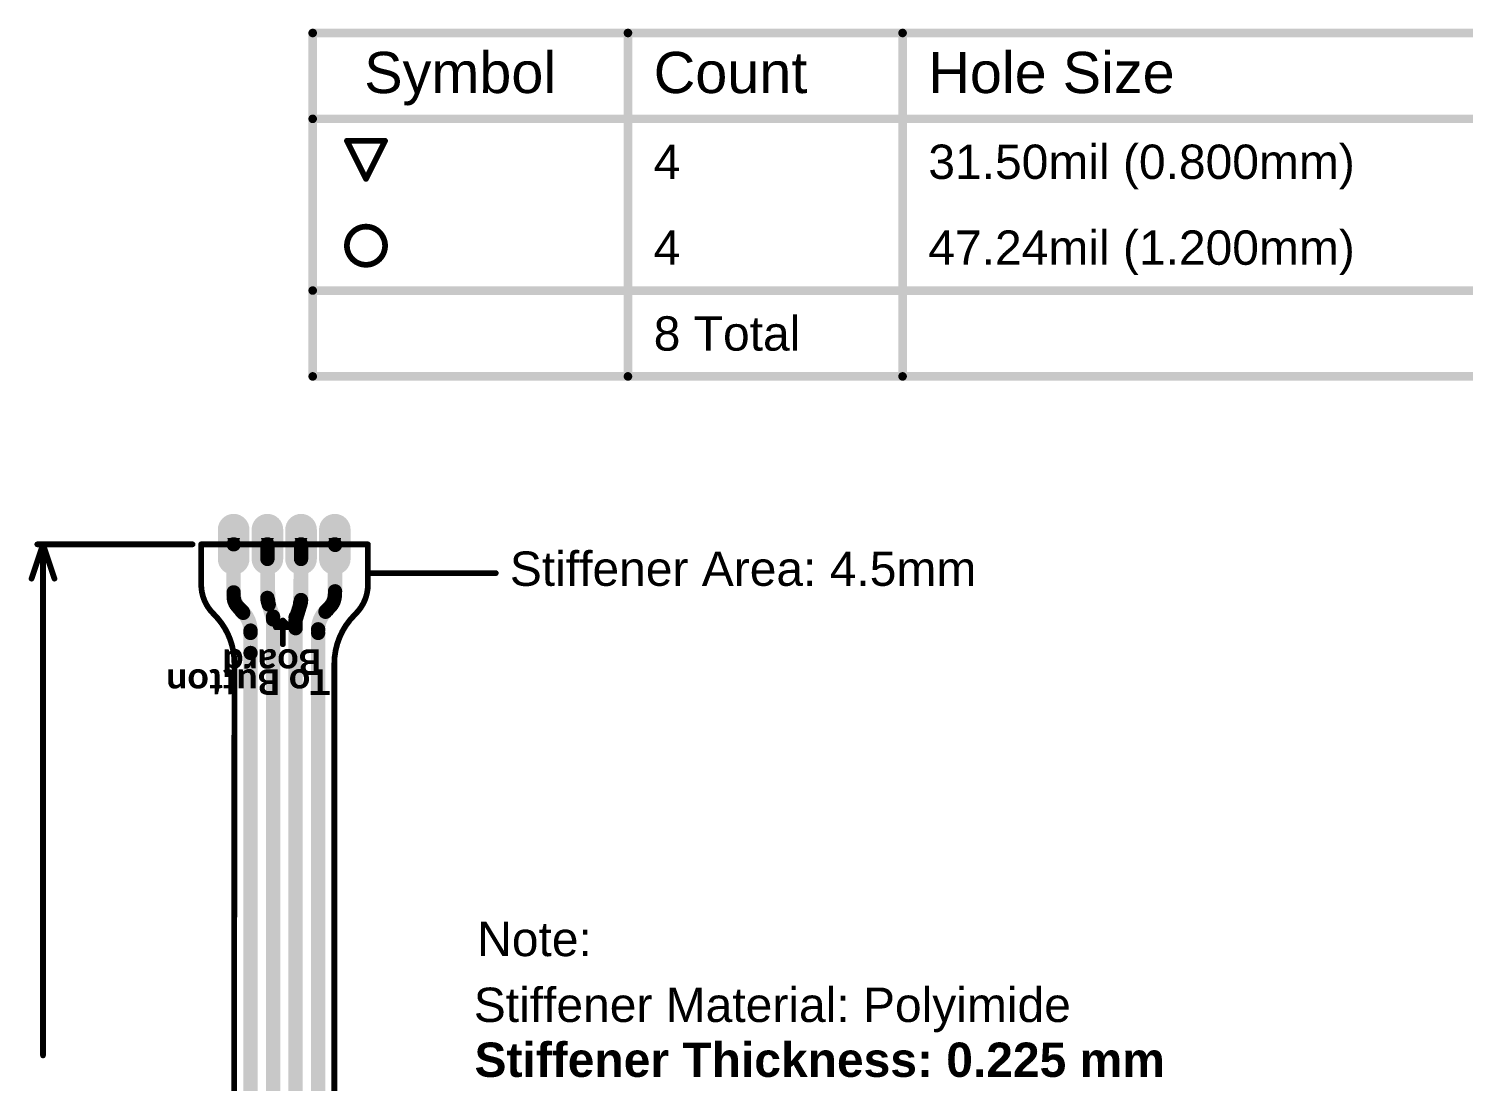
# Model space of a CAD drawing. Header units: inches. Extents: x -18 to 234, y -2 to 78.
# Drawn here: x -18.4 to 45.3, y 30.9 to 77.6 of the extents above; entities that cross this region are included whole.
import ezdxf

# ---------------------------------------------------------------- set-up
doc = ezdxf.new("R2010")
doc.units = ezdxf.units.IN
for name, color, linetype in [('Board Outline', 216, 'Continuous'), ('Bottom Layer', 5, 'Continuous'), ('Bottom Solder', 6, 'Continuous'), ('Dimension', 6, 'Continuous'), ('Drill Drawing', 1, 'Continuous'), ('Fabrication info', 76, 'Continuous'), ('Multi-Layer', 9, 'Continuous'), ('Pad Holes', 156, 'Continuous'), ('Top Layer', 1, 'Continuous'), ('Top Overlay', 2, 'Continuous'), ('Top Solder', 216, 'Continuous')]:
    doc.layers.add(name, color=color, linetype=linetype)
doc.styles.add('Arial', font='', dxfattribs={"height": 0.2})
doc.styles.add('Arial_Bold', font='', dxfattribs={"height": 0.2})
doc.styles.add('Calibri_Bold', font='', dxfattribs={"height": 0.2})
doc.styles.get('Arial').set_extended_font_data('Arial')
doc.styles.get('Arial_Bold').set_extended_font_data('Arial', bold=True)
doc.styles.get('Calibri_Bold').set_extended_font_data('Calibri', bold=True)

# ---------------------------------------------------------------- blocks, each defined once
blk = doc.blocks.new('0_5___T____P___2')
at = {"layer": 'Bottom Layer'}
h = blk.add_hatch(color=5, dxfattribs=at)
edge = h.paths.add_edge_path()
edge.add_arc((0, -0.65000124), 0.5999987999999999, 180, 360)
edge.add_line((0.5999987999999999, -0.65000124), (0.5999987999999999, 0.65000124))
edge.add_arc((0, 0.65000124), 0.5999987999999999, 0, 180)
edge.add_line((-0.5999987999999999, 0.6500012400000001), (-0.5999987999999999, -0.6500012399999999))
at = {"layer": 'Bottom Solder'}
h = blk.add_hatch(color=6, dxfattribs=at)
edge = h.paths.add_edge_path()
edge.add_arc((0, -0.65000124), 0.7015988, 180, 360)
edge.add_line((0.7015988, -0.65000124), (0.7015988, 0.65000124))
edge.add_arc((0, 0.65000124), 0.7015988, 0, 180)
edge.add_line((-0.7015988, 0.6500012400000001), (-0.7015988, -0.6500012399999999))
at = {"layer": 'Multi-Layer'}
h = blk.add_hatch(color=9, dxfattribs=at)
edge = h.paths.add_edge_path()
edge.add_arc((0, -0.65000124), 0.5999987999999999, 180, 360)
edge.add_line((0.5999987999999999, -0.65000124), (0.5999987999999999, 0.65000124))
edge.add_arc((0, 0.65000124), 0.5999987999999999, 0, 180)
edge.add_line((-0.5999987999999999, 0.6500012400000001), (-0.5999987999999999, -0.6500012399999999))
at = {"layer": 'Pad Holes'}
h = blk.add_hatch(color=7, dxfattribs=at)
edge = h.paths.add_edge_path()
edge.add_arc((0, 0), 0.3999992, 0, 360)
at = {"layer": 'Top Layer'}
h = blk.add_hatch(color=1, dxfattribs=at)
edge = h.paths.add_edge_path()
edge.add_arc((0, -0.65000124), 0.5999987999999999, 180, 360)
edge.add_line((0.5999987999999999, -0.65000124), (0.5999987999999999, 0.65000124))
edge.add_arc((0, 0.65000124), 0.5999987999999999, 0, 180)
edge.add_line((-0.5999987999999999, 0.6500012400000001), (-0.5999987999999999, -0.6500012399999999))
at = {"layer": 'Top Solder'}
h = blk.add_hatch(color=216, dxfattribs=at)
edge = h.paths.add_edge_path()
edge.add_arc((0, -0.65000124), 0.7015988, 180, 360)
edge.add_line((0.7015988, -0.65000124), (0.7015988, 0.65000124))
edge.add_arc((0, 0.65000124), 0.7015988, 0, 180)
edge.add_line((-0.7015988, 0.6500012400000001), (-0.7015988, -0.6500012399999999))
blk = doc.blocks.new('0_5___T____P___5')
at = {"layer": 'Bottom Layer'}
h = blk.add_hatch(color=5, dxfattribs=at)
edge = h.paths.add_edge_path()
edge.add_arc((0, -0.65000124), 0.5999987999999999, 180, 360)
edge.add_line((0.5999987999999999, -0.65000124), (0.5999987999999999, 0.65000124))
edge.add_arc((0, 0.65000124), 0.5999987999999999, 0, 180)
edge.add_line((-0.5999987999999999, 0.6500012400000001), (-0.5999987999999999, -0.6500012399999999))
at = {"layer": 'Bottom Solder'}
h = blk.add_hatch(color=6, dxfattribs=at)
edge = h.paths.add_edge_path()
edge.add_arc((0, -0.65000124), 0.7015988, 180, 360)
edge.add_line((0.7015988, -0.65000124), (0.7015988, 0.65000124))
edge.add_arc((0, 0.65000124), 0.7015988, 0, 180)
edge.add_line((-0.7015988, 0.6500012400000001), (-0.7015988, -0.6500012399999999))
at = {"layer": 'Multi-Layer'}
h = blk.add_hatch(color=9, dxfattribs=at)
edge = h.paths.add_edge_path()
edge.add_arc((0, -0.65000124), 0.5999987999999999, 180, 360)
edge.add_line((0.5999987999999999, -0.65000124), (0.5999987999999999, 0.65000124))
edge.add_arc((0, 0.65000124), 0.5999987999999999, 0, 180)
edge.add_line((-0.5999987999999999, 0.6500012400000001), (-0.5999987999999999, -0.6500012399999999))
at = {"layer": 'Pad Holes'}
h = blk.add_hatch(color=7, dxfattribs=at)
edge = h.paths.add_edge_path()
edge.add_arc((0, 0), 0.3999992, 0, 360)
at = {"layer": 'Top Layer'}
h = blk.add_hatch(color=1, dxfattribs=at)
edge = h.paths.add_edge_path()
edge.add_arc((0, -0.65000124), 0.5999987999999999, 180, 360)
edge.add_line((0.5999987999999999, -0.65000124), (0.5999987999999999, 0.65000124))
edge.add_arc((0, 0.65000124), 0.5999987999999999, 0, 180)
edge.add_line((-0.5999987999999999, 0.6500012400000001), (-0.5999987999999999, -0.6500012399999999))
at = {"layer": 'Top Solder'}
h = blk.add_hatch(color=216, dxfattribs=at)
edge = h.paths.add_edge_path()
edge.add_arc((0, -0.65000124), 0.7015988, 180, 360)
edge.add_line((0.7015988, -0.65000124), (0.7015988, 0.65000124))
edge.add_arc((0, 0.65000124), 0.7015988, 0, 180)
edge.add_line((-0.7015988, 0.6500012400000001), (-0.7015988, -0.6500012399999999))
blk = doc.blocks.new('0_5___T____P___7')
at = {"layer": 'Bottom Layer'}
h = blk.add_hatch(color=5, dxfattribs=at)
edge = h.paths.add_edge_path()
edge.add_arc((-1.49308566, -0.65000124), 0.5999987999999999, 180, 360)
edge.add_line((-0.89308686, -0.65000124), (-0.89308686, 0.65000124))
edge.add_arc((-1.49308566, 0.65000124), 0.5999987999999999, 0, 180)
edge.add_line((-2.09308446, 0.6500012400000001), (-2.09308446, -0.6500012399999999))
at = {"layer": 'Bottom Solder'}
h = blk.add_hatch(color=6, dxfattribs=at)
edge = h.paths.add_edge_path()
edge.add_arc((-1.49308566, -0.65000124), 0.7015988, 180, 360)
edge.add_line((-0.79148686, -0.65000124), (-0.79148686, 0.65000124))
edge.add_arc((-1.49308566, 0.65000124), 0.7015988, 0, 180)
edge.add_line((-2.19468446, 0.6500012400000001), (-2.19468446, -0.6500012399999999))
at = {"layer": 'Multi-Layer'}
h = blk.add_hatch(color=9, dxfattribs=at)
edge = h.paths.add_edge_path()
edge.add_arc((-1.49308566, -0.65000124), 0.5999987999999999, 180, 360)
edge.add_line((-0.89308686, -0.65000124), (-0.89308686, 0.65000124))
edge.add_arc((-1.49308566, 0.65000124), 0.5999987999999999, 0, 180)
edge.add_line((-2.09308446, 0.6500012400000001), (-2.09308446, -0.6500012399999999))
at = {"layer": 'Pad Holes'}
h = blk.add_hatch(color=7, dxfattribs=at)
edge = h.paths.add_edge_path()
edge.add_arc((-1.49308566, 0), 0.3999992, 0, 360)
at = {"layer": 'Top Layer'}
h = blk.add_hatch(color=1, dxfattribs=at)
edge = h.paths.add_edge_path()
edge.add_arc((-1.49308566, -0.65000124), 0.5999987999999999, 180, 360)
edge.add_line((-0.89308686, -0.65000124), (-0.89308686, 0.65000124))
edge.add_arc((-1.49308566, 0.65000124), 0.5999987999999999, 0, 180)
edge.add_line((-2.09308446, 0.6500012400000001), (-2.09308446, -0.6500012399999999))
at = {"layer": 'Top Solder'}
h = blk.add_hatch(color=216, dxfattribs=at)
edge = h.paths.add_edge_path()
edge.add_arc((-1.49308566, -0.65000124), 0.7015988, 180, 360)
edge.add_line((-0.79148686, -0.65000124), (-0.79148686, 0.65000124))
edge.add_arc((-1.49308566, 0.65000124), 0.7015988, 0, 180)
edge.add_line((-2.19468446, 0.6500012400000001), (-2.19468446, -0.6500012399999999))
blk = doc.blocks.new('0_5___T____P___8')
at = {"layer": 'Bottom Layer'}
h = blk.add_hatch(color=5, dxfattribs=at)
edge = h.paths.add_edge_path()
edge.add_arc((0, -0.65000124), 0.5999987999999999, 180, 360)
edge.add_line((0.5999987999999999, -0.65000124), (0.5999987999999999, 0.65000124))
edge.add_arc((0, 0.65000124), 0.5999987999999999, 0, 180)
edge.add_line((-0.5999987999999999, 0.6500012400000001), (-0.5999987999999999, -0.6500012399999999))
at = {"layer": 'Bottom Solder'}
h = blk.add_hatch(color=6, dxfattribs=at)
edge = h.paths.add_edge_path()
edge.add_arc((0, -0.65000124), 0.7015988, 180, 360)
edge.add_line((0.7015988, -0.65000124), (0.7015988, 0.65000124))
edge.add_arc((0, 0.65000124), 0.7015988, 0, 180)
edge.add_line((-0.7015988, 0.6500012400000001), (-0.7015988, -0.6500012399999999))
at = {"layer": 'Multi-Layer'}
h = blk.add_hatch(color=9, dxfattribs=at)
edge = h.paths.add_edge_path()
edge.add_arc((0, -0.65000124), 0.5999987999999999, 180, 360)
edge.add_line((0.5999987999999999, -0.65000124), (0.5999987999999999, 0.65000124))
edge.add_arc((0, 0.65000124), 0.5999987999999999, 0, 180)
edge.add_line((-0.5999987999999999, 0.6500012400000001), (-0.5999987999999999, -0.6500012399999999))
at = {"layer": 'Pad Holes'}
h = blk.add_hatch(color=7, dxfattribs=at)
edge = h.paths.add_edge_path()
edge.add_arc((0, 0), 0.3999992, 0, 360)
at = {"layer": 'Top Layer'}
h = blk.add_hatch(color=1, dxfattribs=at)
edge = h.paths.add_edge_path()
edge.add_arc((0, -0.65000124), 0.5999987999999999, 180, 360)
edge.add_line((0.5999987999999999, -0.65000124), (0.5999987999999999, 0.65000124))
edge.add_arc((0, 0.65000124), 0.5999987999999999, 0, 180)
edge.add_line((-0.5999987999999999, 0.6500012400000001), (-0.5999987999999999, -0.6500012399999999))
at = {"layer": 'Top Solder'}
h = blk.add_hatch(color=216, dxfattribs=at)
edge = h.paths.add_edge_path()
edge.add_arc((0, -0.65000124), 0.7015988, 180, 360)
edge.add_line((0.7015988, -0.65000124), (0.7015988, 0.65000124))
edge.add_arc((0, 0.65000124), 0.7015988, 0, 180)
edge.add_line((-0.7015988, 0.6500012400000001), (-0.7015988, -0.6500012399999999))

msp = doc.modelspace()

# ---------------------------------------------------------------- linework, layer by layer
at = {"layer": 'Board Outline'}
for points in [[(-10.75870594, 54.73319, 0.254, 0.254, 0), (-3.35870296, 54.73319, 0.254, 0.254, 0)], [(-10.75870594, 52.95518999999999, 0.254, 0.254, 0), (-10.75870594, 54.73319, 0.254, 0.254, 0)], [(-3.35870296, 52.95518999999999, 0.254, 0.254, 0), (-3.35870296, 54.73319, 0.254, 0.254, 0)], [(-10.21989066, 51.65437472, 0.254, 0.254, -0.198912367379658), (-10.75870594, 52.95518999999999, 0.254, 0.254, 0)], [(-3.35870296, 52.95518999999999, 0.254, 0.254, -0.198912367379658), (-3.897518239999999, 51.65437472, 0.254, 0.254, 0)], [(-10.21989066, 51.65437472, 0.254, 0.254, 0), (-10.18340864, 51.6178927, 0.254, 0.254, 0)], [(-10.18340864, 51.6178927, 0.254, 0.254, -0.198912367379658), (-9.28538402, 49.44986808, 0.254, 0.254, 0)], [(-4.85085898, 49.43103398, 0.254, 0.254, -0.198912367379658), (-3.95283436, 51.59905859999999, 0.254, 0.254, 0)], [(-3.95283436, 51.59905859999999, 0.254, 0.254, 0), (-3.897518239999999, 51.65437472, 0.254, 0.254, 0)], [(-9.28538402, 48.5631236, 0.254, 0.254, 0), (-9.28538402, 49.44986808, 0.254, 0.254, 0)], [(-4.85085898, 48.69997372, 0.254, 0.254, 0), (-4.85085898, 49.43103398, 0.254, 0.254, 0)], [(-9.29915844, 5.890082199999999, 0.254, 0.254, 0), (-9.2860114, 48.5631236, 0.254, 0.254, 0)], [(-4.85086914, 48.6999661, 0.254, 0.254, -1.496605762665489), (-4.850846279999999, 48.69991021999999, 0.254, 0.254, 0)], [(-4.8508666, 5.890082199999999, 0.254, 0.254, 0), (-4.85085898, 48.69991021999999, 0.254, 0.254, 0)]]:
    msp.add_lwpolyline(points, format="xyseb", dxfattribs=at)
for points in [[(-10.82220594, 54.73319, 0.127, 0.127, 1), (-10.69520594, 54.73319, 0.127, 0.127, 1)], [(-10.82220594, 54.73319, 0.127, 0.127, 1), (-10.69520594, 54.73319, 0.127, 0.127, 1)], [(-3.42220296, 54.73319, 0.127, 0.127, 1), (-3.29520296, 54.73319, 0.127, 0.127, 1)], [(-3.42220296, 54.73319, 0.127, 0.127, 1), (-3.29520296, 54.73319, 0.127, 0.127, 1)], [(-10.82220594, 52.95518999999999, 0.127, 0.127, 1), (-10.69520594, 52.95518999999999, 0.127, 0.127, 1)], [(-10.82220594, 52.95518999999999, 0.127, 0.127, 1), (-10.69520594, 52.95518999999999, 0.127, 0.127, 1)], [(-3.42220296, 52.95518999999999, 0.127, 0.127, 1), (-3.29520296, 52.95518999999999, 0.127, 0.127, 1)], [(-3.42220296, 52.95518999999999, 0.127, 0.127, 1), (-3.29520296, 52.95518999999999, 0.127, 0.127, 1)], [(-10.28339066, 51.65437472, 0.127, 0.127, 1), (-10.15639066, 51.65437472, 0.127, 0.127, 1)], [(-10.28339066, 51.65437472, 0.127, 0.127, 1), (-10.15639066, 51.65437472, 0.127, 0.127, 1)], [(-10.24690864, 51.6178927, 0.127, 0.127, 1), (-10.11990864, 51.6178927, 0.127, 0.127, 1)], [(-10.24690864, 51.6178927, 0.127, 0.127, 1), (-10.11990864, 51.6178927, 0.127, 0.127, 1)], [(-4.01633436, 51.59905859999999, 0.127, 0.127, 1), (-3.889334359999999, 51.59905859999999, 0.127, 0.127, 1)], [(-4.01633436, 51.59905859999999, 0.127, 0.127, 1), (-3.889334359999999, 51.59905859999999, 0.127, 0.127, 1)], [(-3.96101824, 51.65437472, 0.127, 0.127, 1), (-3.83401824, 51.65437472, 0.127, 0.127, 1)], [(-3.96101824, 51.65437472, 0.127, 0.127, 1), (-3.83401824, 51.65437472, 0.127, 0.127, 1)], [(-9.34888402, 49.44986808, 0.127, 0.127, 1), (-9.22188402, 49.44986808, 0.127, 0.127, 1)], [(-9.34888402, 49.44986808, 0.127, 0.127, 1), (-9.22188402, 49.44986808, 0.127, 0.127, 1)], [(-4.914358979999999, 49.43103398, 0.127, 0.127, 1), (-4.78735898, 49.43103398, 0.127, 0.127, 1)], [(-4.914358979999999, 49.43103398, 0.127, 0.127, 1), (-4.78735898, 49.43103398, 0.127, 0.127, 1)], [(-9.349511399999999, 48.5631236, 0.127, 0.127, 1), (-9.2225114, 48.5631236, 0.127, 0.127, 1)], [(-9.34888402, 48.5631236, 0.127, 0.127, 1), (-9.22188402, 48.5631236, 0.127, 0.127, 1)], [(-4.91436914, 48.6999661, 0.127, 0.127, 1), (-4.78736914, 48.6999661, 0.127, 0.127, 1)], [(-4.914358979999999, 48.69997372, 0.127, 0.127, 1), (-4.78735898, 48.69997372, 0.127, 0.127, 1)], [(-4.914358979999999, 48.69991021999999, 0.127, 0.127, 1), (-4.78735898, 48.69991021999999, 0.127, 0.127, 1)], [(-4.914346279999999, 48.69991021999999, 0.127, 0.127, 1), (-4.78734628, 48.69991021999999, 0.127, 0.127, 1)]]:
    msp.add_lwpolyline(points, format="xyseb", close=True, dxfattribs=at)
at = {"layer": 'Bottom Layer'}
for points in [[(-9.31822622, 52.42477704, 0.635, 0.635, 0), (-9.31822622, 54.73321539999999, 0.635, 0.635, 0)], [(-7.819905619999999, 54.08321416, 0.635, 0.635, 0), (-7.819905619999999, 54.73321539999999, 0.635, 0.635, 0)], [(-6.326819959999999, 54.08321416, 0.635, 0.635, 0), (-6.326819959999999, 54.73321539999999, 0.635, 0.635, 0)], [(-4.828499359999999, 52.47932354, 0.635, 0.635, 0), (-4.828499359999999, 54.73321539999999, 0.635, 0.635, 0)], [(-7.819905619999999, 54.08321416, 0.635, 0.635, 0), (-7.78563594, 52.22941294, 0.635, 0.635, 0)], [(-6.365478759999999, 52.12703316, 0.635, 0.635, 0), (-6.326819959999999, 54.08321416, 0.635, 0.635, 0)], [(-9.1232736, 51.95412012, 0.635, 0.635, -0.198912367379658), (-9.31822622, 52.42477704, 0.635, 0.635, 0)], [(-9.1232736, 51.95412012, 0.635, 0.635, 0), (-8.92051302, 51.75135954, 0.635, 0.635, 0)], [(-7.76094206, 52.06541784, 0.635, 0.635, -0.0655726831649171), (-7.785633399999999, 52.22941294, 0.635, 0.635, 0)], [(-7.76094206, 52.06541784, 0.635, 0.635, 0), (-7.76053566, 52.06402084, 0.635, 0.635, 0)], [(-7.76053566, 52.06402084, 0.635, 0.635, 0), (-7.567780139999999, 51.40046362, 0.635, 0.635, 0)], [(-6.56777198, 51.38194956, 0.635, 0.635, 0), (-6.393040299999999, 51.95412012, 0.635, 0.635, 0)], [(-6.365478759999999, 52.12703316, 0.635, 0.635, -0.06926527768731092), (-6.393040299999999, 51.95412012, 0.635, 0.635, 0)], [(-5.23516352, 51.76500188, 0.635, 0.635, 0), (-5.04604528, 51.95412012, 0.635, 0.635, 0)], [(-4.828499359999999, 52.47932354, 0.635, 0.635, -0.198912367379658), (-5.04604528, 51.95412012, 0.635, 0.635, 0)], [(-8.92051302, 51.75135954, 0.635, 0.635, -0.1988738877552002), (-8.5677883, 50.89962895999999, 0.635, 0.635, 0)], [(-7.567769979999999, 51.40045092, 0.635, 0.635, 0), (-7.567767439999999, 2.86060388, 0.635, 0.635, 0)], [(-6.56777198, 51.00936458, 0.635, 0.635, 0), (-6.56777198, 51.38194956, 0.635, 0.635, 0)], [(-5.56778922, 50.96197072, 0.635, 0.635, -0.198838021553978), (-5.235392119999999, 51.76477328, 0.635, 0.635, 0)], [(-5.235392119999999, 51.76477328, 0.635, 0.635, -7.151722354195568e-05), (-5.23516352, 51.76500442, 0.635, 0.635, 0)], [(-5.235392119999999, 51.76477328, 0.635, 0.635, 0), (-5.23516352, 51.76500188, 0.635, 0.635, 0)], [(-8.56777814, 50.8, 0.635, 0.635, 0), (-8.5677756, 4.13451802, 0.635, 0.635, 0)], [(-6.567782139999999, 51.00935442, 0.635, 0.635, 0), (-6.56777198, 51.00936458, 0.635, 0.635, 0)], [(-6.56777198, 51.00934171999999, 0.635, 0.635, 0), (-6.56776944, 4.5854747, 0.635, 0.635, 0)], [(-5.567779059999999, 50.8, 0.635, 0.635, 0), (-5.56777652, 4.16540696, 0.635, 0.635, 0)]]:
    msp.add_lwpolyline(points, format="xyseb", dxfattribs=at)
for points in [[(-9.47697622, 54.73321539999999, 0.3175, 0.3175, 1), (-9.15947622, 54.73321539999999, 0.3175, 0.3175, 1)], [(-7.97865562, 54.73321539999999, 0.3175, 0.3175, 1), (-7.66115562, 54.73321539999999, 0.3175, 0.3175, 1)], [(-6.485569959999999, 54.73321539999999, 0.3175, 0.3175, 1), (-6.16806996, 54.73321539999999, 0.3175, 0.3175, 1)], [(-4.98724936, 54.73321539999999, 0.3175, 0.3175, 1), (-4.66974936, 54.73321539999999, 0.3175, 0.3175, 1)], [(-7.97865562, 54.08321416, 0.3175, 0.3175, 1), (-7.66115562, 54.08321416, 0.3175, 0.3175, 1)], [(-7.97865562, 54.08321416, 0.3175, 0.3175, 1), (-7.66115562, 54.08321416, 0.3175, 0.3175, 1)], [(-6.485569959999999, 54.08321416, 0.3175, 0.3175, 1), (-6.16806996, 54.08321416, 0.3175, 0.3175, 1)], [(-6.485569959999999, 54.08321416, 0.3175, 0.3175, 1), (-6.16806996, 54.08321416, 0.3175, 0.3175, 1)], [(-9.47697622, 52.42477704, 0.3175, 0.3175, 1), (-9.15947622, 52.42477704, 0.3175, 0.3175, 1)], [(-9.47697622, 52.42477704, 0.3175, 0.3175, 1), (-9.15947622, 52.42477704, 0.3175, 0.3175, 1)], [(-9.282023599999999, 51.95412012, 0.3175, 0.3175, 1), (-8.9645236, 51.95412012, 0.3175, 0.3175, 1)], [(-9.282023599999999, 51.95412012, 0.3175, 0.3175, 1), (-8.9645236, 51.95412012, 0.3175, 0.3175, 1)], [(-7.94438594, 52.22941294, 0.3175, 0.3175, 1), (-7.62688594, 52.22941294, 0.3175, 0.3175, 1)], [(-7.9443834, 52.22941294, 0.3175, 0.3175, 1), (-7.6268834, 52.22941294, 0.3175, 0.3175, 1)], [(-7.919692059999999, 52.06541784, 0.3175, 0.3175, 1), (-7.602192059999999, 52.06541784, 0.3175, 0.3175, 1)], [(-7.919692059999999, 52.06541784, 0.3175, 0.3175, 1), (-7.602192059999999, 52.06541784, 0.3175, 0.3175, 1)], [(-7.919285659999999, 52.06402084, 0.3175, 0.3175, 1), (-7.60178566, 52.06402084, 0.3175, 0.3175, 1)], [(-7.919285659999999, 52.06402084, 0.3175, 0.3175, 1), (-7.60178566, 52.06402084, 0.3175, 0.3175, 1)], [(-6.5517903, 51.95412012, 0.3175, 0.3175, 1), (-6.2342903, 51.95412012, 0.3175, 0.3175, 1)], [(-6.5517903, 51.95412012, 0.3175, 0.3175, 1), (-6.2342903, 51.95412012, 0.3175, 0.3175, 1)], [(-6.52422876, 52.12703316, 0.3175, 0.3175, 1), (-6.20672876, 52.12703316, 0.3175, 0.3175, 1)], [(-6.52422876, 52.12703316, 0.3175, 0.3175, 1), (-6.20672876, 52.12703316, 0.3175, 0.3175, 1)], [(-5.204795279999999, 51.95412012, 0.3175, 0.3175, 1), (-4.88729528, 51.95412012, 0.3175, 0.3175, 1)], [(-5.204795279999999, 51.95412012, 0.3175, 0.3175, 1), (-4.88729528, 51.95412012, 0.3175, 0.3175, 1)], [(-4.98724936, 52.47932354, 0.3175, 0.3175, 1), (-4.66974936, 52.47932354, 0.3175, 0.3175, 1)], [(-4.98724936, 52.47932354, 0.3175, 0.3175, 1), (-4.66974936, 52.47932354, 0.3175, 0.3175, 1)], [(-9.07926302, 51.75135954, 0.3175, 0.3175, 1), (-8.76176302, 51.75135954, 0.3175, 0.3175, 1)], [(-9.07926302, 51.75135954, 0.3175, 0.3175, 1), (-8.76176302, 51.75135954, 0.3175, 0.3175, 1)], [(-7.72653014, 51.40046362, 0.3175, 0.3175, 1), (-7.40903014, 51.40046362, 0.3175, 0.3175, 1)], [(-7.72651998, 51.40045092, 0.3175, 0.3175, 1), (-7.409019979999999, 51.40045092, 0.3175, 0.3175, 1)], [(-6.726521979999999, 51.38194956, 0.3175, 0.3175, 1), (-6.409021979999999, 51.38194956, 0.3175, 0.3175, 1)], [(-6.726521979999999, 51.38194956, 0.3175, 0.3175, 1), (-6.409021979999999, 51.38194956, 0.3175, 0.3175, 1)], [(-5.39414212, 51.76477328, 0.3175, 0.3175, 1), (-5.07664212, 51.76477328, 0.3175, 0.3175, 1)], [(-5.39414212, 51.76477328, 0.3175, 0.3175, 1), (-5.07664212, 51.76477328, 0.3175, 0.3175, 1)], [(-5.39414212, 51.76477328, 0.3175, 0.3175, 1), (-5.07664212, 51.76477328, 0.3175, 0.3175, 1)], [(-5.393913519999999, 51.76500442, 0.3175, 0.3175, 1), (-5.07641352, 51.76500442, 0.3175, 0.3175, 1)], [(-5.393913519999999, 51.76500188, 0.3175, 0.3175, 1), (-5.07641352, 51.76500188, 0.3175, 0.3175, 1)], [(-5.393913519999999, 51.76500188, 0.3175, 0.3175, 1), (-5.07641352, 51.76500188, 0.3175, 0.3175, 1)], [(-8.7265383, 50.89962895999999, 0.3175, 0.3175, 1), (-8.409038299999999, 50.89962895999999, 0.3175, 0.3175, 1)], [(-8.72652814, 50.8, 0.3175, 0.3175, 1), (-8.409028139999998, 50.8, 0.3175, 0.3175, 1)], [(-6.72653214, 51.00935442, 0.3175, 0.3175, 1), (-6.40903214, 51.00935442, 0.3175, 0.3175, 1)], [(-6.726521979999999, 51.00936458, 0.3175, 0.3175, 1), (-6.409021979999999, 51.00936458, 0.3175, 0.3175, 1)], [(-6.726521979999999, 51.00936458, 0.3175, 0.3175, 1), (-6.409021979999999, 51.00936458, 0.3175, 0.3175, 1)], [(-6.726521979999999, 51.00934171999999, 0.3175, 0.3175, 1), (-6.409021979999999, 51.00934171999999, 0.3175, 0.3175, 1)], [(-5.726539219999999, 50.96197072, 0.3175, 0.3175, 1), (-5.40903922, 50.96197072, 0.3175, 0.3175, 1)], [(-5.72652906, 50.8, 0.3175, 0.3175, 1), (-5.40902906, 50.8, 0.3175, 0.3175, 1)]]:
    msp.add_lwpolyline(points, format="xyseb", close=True, dxfattribs=at)
at = {"layer": 'Dimension'}
for points in [[(-18.288, 53.20919, 0.254, 0.254, 0), (-17.78, 54.73319, 0.254, 0.254, 0)], [(-18.034, 54.73319, 0.254, 0.254, 0), (-11.13970594, 54.73319, 0.254, 0.254, 0)], [(-17.78, 54.73319, 0.254, 0.254, 0), (-17.272, 53.20919, 0.254, 0.254, 0)], [(-17.78, 32.0510408, 0.254, 0.254, 0), (-17.78, 54.73319, 0.254, 0.254, 0)]]:
    msp.add_lwpolyline(points, format="xyseb", dxfattribs=at)
for points in [[(-18.0975, 54.73319, 0.127, 0.127, 1), (-17.9705, 54.73319, 0.127, 0.127, 1)], [(-17.8435, 54.73319, 0.127, 0.127, 1), (-17.7165, 54.73319, 0.127, 0.127, 1)], [(-17.8435, 54.73319, 0.127, 0.127, 1), (-17.7165, 54.73319, 0.127, 0.127, 1)], [(-17.8435, 54.73319, 0.127, 0.127, 1), (-17.7165, 54.73319, 0.127, 0.127, 1)], [(-11.20320594, 54.73319, 0.127, 0.127, 1), (-11.07620594, 54.73319, 0.127, 0.127, 1)], [(-18.3515, 53.20919, 0.127, 0.127, 1), (-18.2245, 53.20919, 0.127, 0.127, 1)], [(-17.3355, 53.20919, 0.127, 0.127, 1), (-17.2085, 53.20919, 0.127, 0.127, 1)], [(-17.8435, 32.0510408, 0.127, 0.127, 1), (-17.7165, 32.0510408, 0.127, 0.127, 1)]]:
    msp.add_lwpolyline(points, format="xyseb", close=True, dxfattribs=at)
at = {"layer": 'Drill Drawing'}
for points in [[(-5.80983598, 77.42583194, 0.3809999999999999, 0.3809999999999999, 0), (233.7984021, 77.42583194, 0.3809999999999999, 0.3809999999999999, 0)], [(-5.80983598, 62.18583193999999, 0.3809999999999999, 0.3809999999999999, 0), (-5.80983598, 77.42583194, 0.3809999999999999, 0.3809999999999999, 0)], [(8.182406799999999, 62.18583193999999, 0.3809999999999999, 0.3809999999999999, 0), (8.182406799999999, 77.42583194, 0.3809999999999999, 0.3809999999999999, 0)], [(20.37136642, 62.18583193999999, 0.3809999999999999, 0.3809999999999999, 0), (20.37136642, 77.42583194, 0.3809999999999999, 0.3809999999999999, 0)], [(-5.80983598, 73.61583193999999, 0.3809999999999999, 0.3809999999999999, 0), (233.7984021, 73.61583193999999, 0.3809999999999999, 0.3809999999999999, 0)], [(-4.2911268, 72.64216358, 0.254, 0.254, 0), (-2.59779516, 72.64216358, 0.254, 0.254, 0)], [(-4.2911268, 72.64216358, 0.254, 0.254, 0), (-3.44446098, 70.94883193999999, 0.254, 0.254, 0)], [(-3.44446098, 70.94883193999999, 0.254, 0.254, 0), (-2.59779516, 72.64216358, 0.254, 0.254, 0)], [(-5.80983598, 65.99583194, 0.3809999999999999, 0.3809999999999999, 0), (233.7984021, 65.99583194, 0.3809999999999999, 0.3809999999999999, 0)], [(-5.80983598, 62.18583193999999, 0.3809999999999999, 0.3809999999999999, 0), (233.7984021, 62.18583193999999, 0.3809999999999999, 0.3809999999999999, 0)], [(-9.57221352, 54.9872027, 0.0508, 0.0508, 0), (-9.06421352, 54.9872027, 0.0508, 0.0508, 0)], [(-9.57221352, 54.9872027, 0.0508, 0.0508, 0), (-9.318213519999999, 54.47920269999999, 0.0508, 0.0508, 0)], [(-9.318213519999999, 54.47920269999999, 0.0508, 0.0508, 0), (-9.06421352, 54.9872027, 0.0508, 0.0508, 0)], [(-8.073892919999999, 54.9872027, 0.0508, 0.0508, 0), (-7.56589292, 54.9872027, 0.0508, 0.0508, 0)], [(-8.073892919999999, 54.9872027, 0.0508, 0.0508, 0), (-7.81989292, 54.47920269999999, 0.0508, 0.0508, 0)], [(-7.81989292, 54.47920269999999, 0.0508, 0.0508, 0), (-7.56589292, 54.9872027, 0.0508, 0.0508, 0)], [(-6.58080726, 54.9872027, 0.0508, 0.0508, 0), (-6.072807259999999, 54.9872027, 0.0508, 0.0508, 0)], [(-6.58080726, 54.9872027, 0.0508, 0.0508, 0), (-6.32680726, 54.47920269999999, 0.0508, 0.0508, 0)], [(-6.32680726, 54.47920269999999, 0.0508, 0.0508, 0), (-6.072807259999999, 54.9872027, 0.0508, 0.0508, 0)], [(-5.08248666, 54.9872027, 0.0508, 0.0508, 0), (-4.57448666, 54.9872027, 0.0508, 0.0508, 0)], [(-5.08248666, 54.9872027, 0.0508, 0.0508, 0), (-4.828486659999999, 54.47920269999999, 0.0508, 0.0508, 0)], [(-4.828486659999999, 54.47920269999999, 0.0508, 0.0508, 0), (-4.57448666, 54.9872027, 0.0508, 0.0508, 0)]]:
    msp.add_lwpolyline(points, format="xyseb", dxfattribs=at)
for points in [[(-5.905085979999999, 77.42583194, 0.1905, 0.1905, 1), (-5.71458598, 77.42583194, 0.1905, 0.1905, 1)], [(-5.905085979999999, 77.42583194, 0.1905, 0.1905, 1), (-5.71458598, 77.42583194, 0.1905, 0.1905, 1)], [(8.087156799999999, 77.42583194, 0.1905, 0.1905, 1), (8.277656799999999, 77.42583194, 0.1905, 0.1905, 1)], [(20.27611642, 77.42583194, 0.1905, 0.1905, 1), (20.46661642, 77.42583194, 0.1905, 0.1905, 1)], [(-5.905085979999999, 73.61583193999999, 0.1905, 0.1905, 1), (-5.71458598, 73.61583193999999, 0.1905, 0.1905, 1)], [(-4.3546268, 72.64216358, 0.127, 0.127, 1), (-4.2276268, 72.64216358, 0.127, 0.127, 1)], [(-4.3546268, 72.64216358, 0.127, 0.127, 1), (-4.2276268, 72.64216358, 0.127, 0.127, 1)], [(-2.66129516, 72.64216358, 0.127, 0.127, 1), (-2.53429516, 72.64216358, 0.127, 0.127, 1)], [(-2.66129516, 72.64216358, 0.127, 0.127, 1), (-2.53429516, 72.64216358, 0.127, 0.127, 1)], [(-3.50796098, 70.94883193999999, 0.127, 0.127, 1), (-3.38096098, 70.94883193999999, 0.127, 0.127, 1)], [(-3.50796098, 70.94883193999999, 0.127, 0.127, 1), (-3.38096098, 70.94883193999999, 0.127, 0.127, 1)], [(-2.59779516, 67.98549776, 0.254, 0.254, 1), (-4.2911268, 67.98549776, 0.254, 0.254, 1)], [(-4.3546268, 67.98549776, 0.127, 0.127, 1), (-4.2276268, 67.98549776, 0.127, 0.127, 1)], [(-2.66129516, 67.98549776, 0.127, 0.127, 1), (-2.53429516, 67.98549776, 0.127, 0.127, 1)], [(-5.905085979999999, 65.99583194, 0.1905, 0.1905, 1), (-5.71458598, 65.99583194, 0.1905, 0.1905, 1)], [(-5.905085979999999, 62.18583193999999, 0.1905, 0.1905, 1), (-5.71458598, 62.18583193999999, 0.1905, 0.1905, 1)], [(-5.905085979999999, 62.18583193999999, 0.1905, 0.1905, 1), (-5.71458598, 62.18583193999999, 0.1905, 0.1905, 1)], [(8.087156799999999, 62.18583193999999, 0.1905, 0.1905, 1), (8.277656799999999, 62.18583193999999, 0.1905, 0.1905, 1)], [(20.27611642, 62.18583193999999, 0.1905, 0.1905, 1), (20.46661642, 62.18583193999999, 0.1905, 0.1905, 1)], [(-9.584913519999999, 54.9872027, 0.0254, 0.0254, 1), (-9.55951352, 54.9872027, 0.0254, 0.0254, 1)], [(-9.584913519999999, 54.9872027, 0.0254, 0.0254, 1), (-9.55951352, 54.9872027, 0.0254, 0.0254, 1)], [(-9.07691352, 54.9872027, 0.0254, 0.0254, 1), (-9.051513519999999, 54.9872027, 0.0254, 0.0254, 1)], [(-9.07691352, 54.9872027, 0.0254, 0.0254, 1), (-9.051513519999999, 54.9872027, 0.0254, 0.0254, 1)], [(-8.08659292, 54.9872027, 0.0254, 0.0254, 1), (-8.06119292, 54.9872027, 0.0254, 0.0254, 1)], [(-8.08659292, 54.9872027, 0.0254, 0.0254, 1), (-8.06119292, 54.9872027, 0.0254, 0.0254, 1)], [(-7.57859292, 54.9872027, 0.0254, 0.0254, 1), (-7.55319292, 54.9872027, 0.0254, 0.0254, 1)], [(-7.57859292, 54.9872027, 0.0254, 0.0254, 1), (-7.55319292, 54.9872027, 0.0254, 0.0254, 1)], [(-6.59350726, 54.9872027, 0.0254, 0.0254, 1), (-6.56810726, 54.9872027, 0.0254, 0.0254, 1)], [(-6.59350726, 54.9872027, 0.0254, 0.0254, 1), (-6.56810726, 54.9872027, 0.0254, 0.0254, 1)], [(-6.085507259999999, 54.9872027, 0.0254, 0.0254, 1), (-6.06010726, 54.9872027, 0.0254, 0.0254, 1)], [(-6.085507259999999, 54.9872027, 0.0254, 0.0254, 1), (-6.06010726, 54.9872027, 0.0254, 0.0254, 1)], [(-5.09518666, 54.9872027, 0.0254, 0.0254, 1), (-5.069786659999999, 54.9872027, 0.0254, 0.0254, 1)], [(-5.09518666, 54.9872027, 0.0254, 0.0254, 1), (-5.069786659999999, 54.9872027, 0.0254, 0.0254, 1)], [(-4.58718666, 54.9872027, 0.0254, 0.0254, 1), (-4.56178666, 54.9872027, 0.0254, 0.0254, 1)], [(-4.58718666, 54.9872027, 0.0254, 0.0254, 1), (-4.56178666, 54.9872027, 0.0254, 0.0254, 1)], [(-9.33091352, 54.47920269999999, 0.0254, 0.0254, 1), (-9.30551352, 54.47920269999999, 0.0254, 0.0254, 1)], [(-9.33091352, 54.47920269999999, 0.0254, 0.0254, 1), (-9.30551352, 54.47920269999999, 0.0254, 0.0254, 1)], [(-7.832592920000001, 54.47920269999999, 0.0254, 0.0254, 1), (-7.80719292, 54.47920269999999, 0.0254, 0.0254, 1)], [(-7.832592920000001, 54.47920269999999, 0.0254, 0.0254, 1), (-7.80719292, 54.47920269999999, 0.0254, 0.0254, 1)], [(-6.33950726, 54.47920269999999, 0.0254, 0.0254, 1), (-6.314107259999999, 54.47920269999999, 0.0254, 0.0254, 1)], [(-6.33950726, 54.47920269999999, 0.0254, 0.0254, 1), (-6.314107259999999, 54.47920269999999, 0.0254, 0.0254, 1)], [(-4.841186659999999, 54.47920269999999, 0.0254, 0.0254, 1), (-4.81578666, 54.47920269999999, 0.0254, 0.0254, 1)], [(-4.841186659999999, 54.47920269999999, 0.0254, 0.0254, 1), (-4.81578666, 54.47920269999999, 0.0254, 0.0254, 1)]]:
    msp.add_lwpolyline(points, format="xyseb", close=True, dxfattribs=at)
at = {"layer": 'Fabrication info'}
msp.add_lwpolyline([(-3.35907126, 53.45360912, 0.254, 0.254, 0), (2.31782874, 53.45360912, 0.254, 0.254, 0)], format="xyseb", dxfattribs=at)
for points in [[(-3.42257126, 53.45360912, 0.127, 0.127, 1), (-3.29557126, 53.45360912, 0.127, 0.127, 1)], [(2.25432874, 53.45360912, 0.127, 0.127, 1), (2.38132874, 53.45360912, 0.127, 0.127, 1)]]:
    msp.add_lwpolyline(points, format="xyseb", close=True, dxfattribs=at)
at = {"layer": 'Top Layer'}
for points in [[(-9.318213519999999, 52.60052471999999, 0.635, 0.635, 0), (-9.318213519999999, 54.73320269999999, 0.635, 0.635, 0)], [(-7.81989292, 52.35558998, 0.635, 0.635, 0), (-7.81989292, 54.73320269999999, 0.635, 0.635, 0)], [(-6.32680726, 54.08320146, 0.635, 0.635, 0), (-6.32680726, 54.73320269999999, 0.635, 0.635, 0)], [(-4.81732844, 52.64871359999999, 0.635, 0.635, 0), (-4.81732844, 54.70626346, 0.635, 0.635, 0)], [(-6.32682758, 52.26181318, 0.635, 0.635, 0), (-6.326819959999999, 54.08321416, 0.635, 0.635, 0)], [(-6.32681488, 52.26180047999999, 0.635, 0.635, 0), (-6.32680726, 54.08320146, 0.635, 0.635, 0)], [(-8.975773259999999, 51.77380044, 0.635, 0.635, -0.198912367379658), (-9.318213519999999, 52.60052471999999, 0.635, 0.635, 0)], [(-4.81732844, 52.64871359999999, 0.635, 0.635, -0.198912367379658), (-5.1597687, 51.82198932, 0.635, 0.635, 0)], [(-7.784652959999999, 52.14698994, 0.635, 0.635, -0.08387456488084205), (-7.81989292, 52.35558998, 0.635, 0.635, 0)], [(-7.784652959999999, 52.14698994, 0.635, 0.635, 0), (-7.78433292, 52.14607554, 0.635, 0.635, 0)], [(-7.78433292, 52.14607554, 0.635, 0.635, 0), (-7.567775059999999, 51.52651366, 0.635, 0.635, 0)], [(-6.567782139999999, 51.50241413999999, 0.635, 0.635, 0), (-6.367015459999999, 52.03944126, 0.635, 0.635, 0)], [(-6.367015459999999, 52.03944126, 0.635, 0.635, 0), (-6.366469359999999, 52.04091192, 0.635, 0.635, 0)], [(-6.32681234, 52.26180047999999, 0.635, 0.635, -0.08905402425951851), (-6.366469359999999, 52.04091192, 0.635, 0.635, 0)], [(-8.975773259999999, 51.77380044, 0.635, 0.635, 0), (-8.8939497, 51.69197688, 0.635, 0.635, 0)], [(-8.8939497, 51.69197688, 0.635, 0.635, -0.198912367379658), (-8.567765439999999, 50.90449813999999, 0.635, 0.635, 0)], [(-7.567780139999999, 51.52651366, 0.635, 0.635, 0), (-7.567767439999999, 2.86060388, 0.635, 0.635, 0)], [(-6.568323159999999, 3.05498246, 0.635, 0.635, 0), (-6.568320619999999, 51.50187566, 0.635, 0.635, 0)], [(-6.568320619999999, 51.50187566, 0.635, 0.635, 0), (-6.567782139999999, 51.50241413999999, 0.635, 0.635, 0)], [(-5.56777652, 50.95268702, 0.635, 0.635, -0.198912367379658), (-5.241592259999999, 51.74016576, 0.635, 0.635, 0)], [(-8.56793816, 4.571999999999999, 0.635, 0.635, 0), (-8.56793562, 50.8028067, 0.635, 0.635, 0)], [(-8.56793562, 50.8028067, 0.635, 0.635, 0), (-8.567765439999999, 50.80297688, 0.635, 0.635, 0)], [(-8.567765439999999, 50.80297688, 0.635, 0.635, 0), (-8.567765439999999, 50.90520172, 0.635, 0.635, 0)], [(-8.567765439999999, 49.91180264, 0.635, 0.635, 0), (-8.567765439999999, 50.90449813999999, 0.635, 0.635, 0)], [(-5.567779059999999, 50.95268702, 0.635, 0.635, 0), (-5.56777652, 4.16540696, 0.635, 0.635, 0)]]:
    msp.add_lwpolyline(points, format="xyseb", dxfattribs=at)
for points in [[(-9.47696352, 54.73320269999999, 0.3175, 0.3175, 1), (-9.15946352, 54.73320269999999, 0.3175, 0.3175, 1)], [(-7.97864292, 54.73320269999999, 0.3175, 0.3175, 1), (-7.66114292, 54.73320269999999, 0.3175, 0.3175, 1)], [(-6.485557259999999, 54.73320269999999, 0.3175, 0.3175, 1), (-6.168057259999999, 54.73320269999999, 0.3175, 0.3175, 1)], [(-4.976078439999999, 54.70626346, 0.3175, 0.3175, 1), (-4.658578439999999, 54.70626346, 0.3175, 0.3175, 1)], [(-6.485569959999999, 54.08321416, 0.3175, 0.3175, 1), (-6.16806996, 54.08321416, 0.3175, 0.3175, 1)], [(-6.485557259999999, 54.08320146, 0.3175, 0.3175, 1), (-6.168057259999999, 54.08320146, 0.3175, 0.3175, 1)], [(-6.485557259999999, 54.08320146, 0.3175, 0.3175, 1), (-6.168057259999999, 54.08320146, 0.3175, 0.3175, 1)], [(-9.47696352, 52.60052471999999, 0.3175, 0.3175, 1), (-9.15946352, 52.60052471999999, 0.3175, 0.3175, 1)], [(-9.47696352, 52.60052471999999, 0.3175, 0.3175, 1), (-9.15946352, 52.60052471999999, 0.3175, 0.3175, 1)], [(-4.976078439999999, 52.64871359999999, 0.3175, 0.3175, 1), (-4.658578439999999, 52.64871359999999, 0.3175, 0.3175, 1)], [(-4.976078439999999, 52.64871359999999, 0.3175, 0.3175, 1), (-4.658578439999999, 52.64871359999999, 0.3175, 0.3175, 1)], [(-7.97864292, 52.35558998, 0.3175, 0.3175, 1), (-7.66114292, 52.35558998, 0.3175, 0.3175, 1)], [(-7.97864292, 52.35558998, 0.3175, 0.3175, 1), (-7.66114292, 52.35558998, 0.3175, 0.3175, 1)], [(-7.94340296, 52.14698994, 0.3175, 0.3175, 1), (-7.625902959999999, 52.14698994, 0.3175, 0.3175, 1)], [(-7.94340296, 52.14698994, 0.3175, 0.3175, 1), (-7.625902959999999, 52.14698994, 0.3175, 0.3175, 1)], [(-7.943082919999999, 52.14607554, 0.3175, 0.3175, 1), (-7.625582919999999, 52.14607554, 0.3175, 0.3175, 1)], [(-7.943082919999999, 52.14607554, 0.3175, 0.3175, 1), (-7.625582919999999, 52.14607554, 0.3175, 0.3175, 1)], [(-6.525765459999999, 52.03944126, 0.3175, 0.3175, 1), (-6.20826546, 52.03944126, 0.3175, 0.3175, 1)], [(-6.525765459999999, 52.03944126, 0.3175, 0.3175, 1), (-6.20826546, 52.03944126, 0.3175, 0.3175, 1)], [(-6.52521936, 52.04091192, 0.3175, 0.3175, 1), (-6.20771936, 52.04091192, 0.3175, 0.3175, 1)], [(-6.52521936, 52.04091192, 0.3175, 0.3175, 1), (-6.20771936, 52.04091192, 0.3175, 0.3175, 1)], [(-6.485577579999999, 52.26181318, 0.3175, 0.3175, 1), (-6.168077579999999, 52.26181318, 0.3175, 0.3175, 1)], [(-6.485564879999999, 52.26180047999999, 0.3175, 0.3175, 1), (-6.168064879999999, 52.26180047999999, 0.3175, 0.3175, 1)], [(-6.48556234, 52.26180047999999, 0.3175, 0.3175, 1), (-6.16806234, 52.26180047999999, 0.3175, 0.3175, 1)], [(-9.13452326, 51.77380044, 0.3175, 0.3175, 1), (-8.81702326, 51.77380044, 0.3175, 0.3175, 1)], [(-9.13452326, 51.77380044, 0.3175, 0.3175, 1), (-8.81702326, 51.77380044, 0.3175, 0.3175, 1)], [(-9.0526997, 51.69197688, 0.3175, 0.3175, 1), (-8.735199699999999, 51.69197688, 0.3175, 0.3175, 1)], [(-9.0526997, 51.69197688, 0.3175, 0.3175, 1), (-8.735199699999999, 51.69197688, 0.3175, 0.3175, 1)], [(-7.72653014, 51.52651366, 0.3175, 0.3175, 1), (-7.40903014, 51.52651366, 0.3175, 0.3175, 1)], [(-7.72652506, 51.52651366, 0.3175, 0.3175, 1), (-7.409025059999999, 51.52651366, 0.3175, 0.3175, 1)], [(-6.72707062, 51.50187566, 0.3175, 0.3175, 1), (-6.409570619999999, 51.50187566, 0.3175, 0.3175, 1)], [(-6.72707062, 51.50187566, 0.3175, 0.3175, 1), (-6.409570619999999, 51.50187566, 0.3175, 0.3175, 1)], [(-6.72653214, 51.50241413999999, 0.3175, 0.3175, 1), (-6.40903214, 51.50241413999999, 0.3175, 0.3175, 1)], [(-6.72653214, 51.50241413999999, 0.3175, 0.3175, 1), (-6.40903214, 51.50241413999999, 0.3175, 0.3175, 1)], [(-5.40034226, 51.74016576, 0.3175, 0.3175, 1), (-5.08284226, 51.74016576, 0.3175, 0.3175, 1)], [(-5.3185187, 51.82198932, 0.3175, 0.3175, 1), (-5.001018699999999, 51.82198932, 0.3175, 0.3175, 1)], [(-8.72668562, 50.8028067, 0.3175, 0.3175, 1), (-8.409185619999999, 50.8028067, 0.3175, 0.3175, 1)], [(-8.72668562, 50.8028067, 0.3175, 0.3175, 1), (-8.409185619999999, 50.8028067, 0.3175, 0.3175, 1)], [(-8.72651544, 50.90520172, 0.3175, 0.3175, 1), (-8.40901544, 50.90520172, 0.3175, 0.3175, 1)], [(-8.72651544, 50.90449813999999, 0.3175, 0.3175, 1), (-8.40901544, 50.90449813999999, 0.3175, 0.3175, 1)], [(-8.72651544, 50.90449813999999, 0.3175, 0.3175, 1), (-8.40901544, 50.90449813999999, 0.3175, 0.3175, 1)], [(-8.72651544, 50.80297688, 0.3175, 0.3175, 1), (-8.40901544, 50.80297688, 0.3175, 0.3175, 1)], [(-8.72651544, 50.80297688, 0.3175, 0.3175, 1), (-8.40901544, 50.80297688, 0.3175, 0.3175, 1)], [(-5.72652906, 50.95268702, 0.3175, 0.3175, 1), (-5.40902906, 50.95268702, 0.3175, 0.3175, 1)], [(-5.72652652, 50.95268702, 0.3175, 0.3175, 1), (-5.409026519999999, 50.95268702, 0.3175, 0.3175, 1)], [(-8.72651544, 49.91180264, 0.3175, 0.3175, 1), (-8.40901544, 49.91180264, 0.3175, 0.3175, 1)]]:
    msp.add_lwpolyline(points, format="xyseb", close=True, dxfattribs=at)
at = {"layer": 'Top Overlay'}
for points in [[(-7.441605639999999, 51.05210516, 0.254, 0.254, 0), (-7.13680564, 51.35690516, 0.254, 0.254, 0)], [(-7.441605639999999, 51.05210516, 0.254, 0.254, 0), (-6.83200564, 51.05210516, 0.254, 0.254, 0)], [(-7.13680564, 51.35690516, 0.254, 0.254, 0), (-6.83200564, 51.05210516, 0.254, 0.254, 0)], [(-7.13680564, 50.29730098, 0.254, 0.254, 0), (-7.13680564, 51.35690516, 0.254, 0.254, 0)]]:
    msp.add_lwpolyline(points, format="xyseb", dxfattribs=at)
for points in [[(-7.505105639999999, 51.05210516, 0.127, 0.127, 1), (-7.378105639999999, 51.05210516, 0.127, 0.127, 1)], [(-7.505105639999999, 51.05210516, 0.127, 0.127, 1), (-7.378105639999999, 51.05210516, 0.127, 0.127, 1)], [(-7.20030564, 51.35690516, 0.127, 0.127, 1), (-7.07330564, 51.35690516, 0.127, 0.127, 1)], [(-7.20030564, 51.35690516, 0.127, 0.127, 1), (-7.07330564, 51.35690516, 0.127, 0.127, 1)], [(-7.20030564, 51.35690516, 0.127, 0.127, 1), (-7.07330564, 51.35690516, 0.127, 0.127, 1)], [(-6.89550564, 51.05210516, 0.127, 0.127, 1), (-6.76850564, 51.05210516, 0.127, 0.127, 1)], [(-6.89550564, 51.05210516, 0.127, 0.127, 1), (-6.76850564, 51.05210516, 0.127, 0.127, 1)], [(-7.20030564, 50.29730098, 0.127, 0.127, 1), (-7.07330564, 50.29730098, 0.127, 0.127, 1)]]:
    msp.add_lwpolyline(points, format="xyseb", close=True, dxfattribs=at)

# ---------------------------------------------------------------- block references
at = {"rotation": 180}
for name, p in [('0_5___T____P___2', (-9.318213519999999, 54.73320269999999)), ('0_5___T____P___7', (-7.81989292, 54.73320269999999)), ('0_5___T____P___8', (-4.828486659999999, 54.73320269999999))]:
    msp.add_blockref(name, p, dxfattribs=at)
msp.add_blockref('0_5___T____P___5', (-7.81989292, 54.73320269999999))

# ---------------------------------------------------------------- texts
at = {"layer": 'Drill Drawing', "style": 'Arial'}
for s, height, p in [('Symbol', 1.8288, (-3.523835979999999, 74.75883194)), ('Count', 1.8288, (9.3254068, 74.75883194)), ('Hole Size', 1.8288, (21.51436642, 74.75883194)), ('4', 1.524, (9.3254068, 70.94883193999999)), ('31.50mil (0.800mm)', 1.524, (21.51436642, 70.94883193999999)), ('4', 1.524, (9.3254068, 67.13883194)), ('47.24mil (1.200mm)', 1.524, (21.51436642, 67.13883194)), ('8 Total', 1.524, (9.3254068, 63.32883193999999))]:
    msp.add_text(s, height=height, dxfattribs=at).set_placement(p)
at = {"layer": 'Fabrication info'}
for s, style, p in [('Stiffener Area: 4.5mm', 'Arial', (2.93940484, 52.89040221999999)), ('Note:', 'Arial', (1.49160484, 36.45660222)), ('Stiffener Material: Polyimide', 'Arial', (1.33920484, 33.53543712)), ('Stiffener Thickness: 0.225 mm', 'Arial_Bold', (1.3713841, 31.0974486))]:
    msp.add_text(s, height=1.524, rotation=360, dxfattribs=dict(at, style=style)).set_placement(p)
at = {"layer": 'Top Overlay', "style": 'Calibri_Bold'}
for s, p in [(' Board', (-5.04676664, 50.07968902)), ('To Button', (-5.04676664, 49.19000576))]:
    msp.add_text(s, height=1.143, rotation=180, dxfattribs=at).set_placement(p)

doc.saveas('drawing.dxf')
